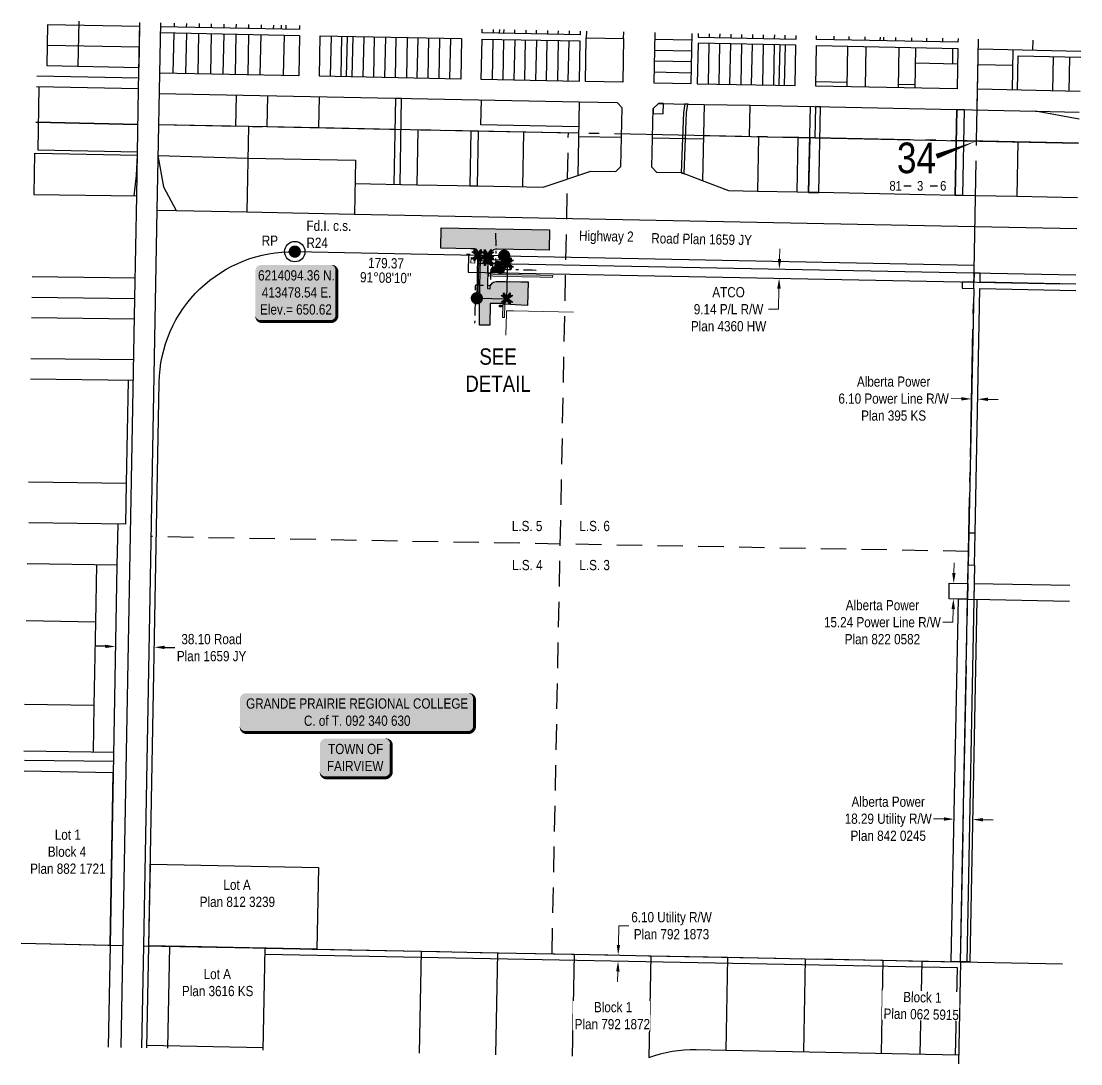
# Model space of a CAD drawing. Extents: x 412674 to 416801, y 6212064 to 6215747.
# Drawn here: x 413210 to 414249, y 6213299 to 6214320 of the extents above; entities that cross this region are included whole.
import ezdxf
from ezdxf.enums import TextEntityAlignment as Align

# ---------------------------------------------------------------- set-up
doc = ezdxf.new("R2010")
doc.units = 0
doc.header["$LTSCALE"] = 5
doc.header["$PDMODE"] = 3
doc.header["$PDSIZE"] = 5
for name, pattern in [('CENTERLINEX3', [5, 2.5, -1, 0.5, -1]), ('CENTERLINEX33', [6.5, 2.5, -1, 0.5, -1, 0.5, -1]), ('foc-LSD', [8, 5, -3]), ('foc-QUARTERLINE', [33, 25, -3, 2, -3])]:
    doc.linetypes.add(name, pattern=pattern)
doc.layers.get('Defpoints').update_dxf_attribs({"color": 9})
for name, color, linetype in [('10', 1, 'Continuous'), ('35', 37, 'Continuous'), ('9', 3, 'Continuous'), ('AS-CABLE', 224, 'foc-CABLE'), ('AS-FENCE-DASH', 48, 'foc-FENCE-DASH'), ('AS-OWNER', 7, 'Continuous'), ('AS-PIPE-AG-CLIENT LOW PRESSURE', 182, 'Continuous'), ('AS-POWER-EXISTING-T', 72, 'Continuous'), ('AS-POWER-T', 104, 'Continuous'), ('AS-ROADS', 254, 'Continuous'), ('AS-SYMBOL', 7, 'Continuous'), ('C-RW', 13, 'Continuous'), ('DETAIL-T', 7, 'Continuous'), ('F-RW', 190, 'Continuous'), ('L-BD', 7, 'Continuous'), ('L-MON', 1, 'Continuous'), ('L-QSEC', 8, 'foc-QUARTERLINE'), ('L-ROAD-T', 7, 'Continuous'), ('L-SECLBL', 7, 'Continuous'), ('L-SECTION-LSD', 7, 'foc-LSD'), ('L-TITLEDB', 4, 'Continuous'), ('L-TITLEDB-T', 4, 'Continuous'), ('P-PROPOSED', 10, 'Continuous')]:
    doc.layers.add(name, color=color, linetype=linetype)
for name, color, linetype, lineweight in [('AS-GENERAL', 48, 'Continuous', 18), ('C-RW-T', 13, 'Continuous', 9), ('EXISTING PIPE (EXIST OR HP)', 240, 'CENTERLINEX33', 20), ('F-RW-T', 190, 'Continuous', 9)]:
    doc.layers.add(name, color=color, linetype=linetype, lineweight=lineweight)
doc.layers.add('EXISTING PIPE IP', color=7, linetype='CENTERLINEX3', lineweight=30, true_color=0x3800e0)
doc.styles.add('100L', font='ARIALN.TTF', dxfattribs={"height": 11})
doc.styles.add('80', font='ARIALN.TTF', dxfattribs={"height": 10})
doc.styles.add('80CG', font='ARIALN.TTF', dxfattribs={"height": 10})
doc.styles.add('80L', font='ARIALN.TTF', dxfattribs={"height": 10})
doc.styles.add('foc-LtypeFont', font='ARIALN.TTF', dxfattribs={"height": 7.35})
doc.styles.add('SIMPLEX', font='ARIALN.TTF')
doc.linetypes.add('foc-CABLE', pattern='A,2,-1,["C",foc-LtypeFont,S=0.2,R=0,X=-0.625,Y=-0.75],-1.24,8', length=12.24)
doc.linetypes.add('foc-FENCE-DASH', pattern='A,0.5,-0.5,1,-0.5,1,-0.5,1,-0.5,1,-0.5,["X",foc-LtypeFont,S=0.2,R=0,X=-0.625,Y=-0.75],-0.5', length=7.5)
doc.dimstyles.new('Compass 5 000', dxfattribs={"dimscale": 5, "dimtxt": 9, "dimasz": 2, "dimexe": 0.2, "dimexo": 0.0625, "dimgap": 0.5, "dimtad": 0, "dimtih": 1, "dimtoh": 1, "dimzin": 0, "dimdsep": 46, "dimtxsty": '80CG', "dimcen": 0.1, "dimse1": 1, "dimse2": 1, "dimclrd": 256, "dimclrt": 256, "dimaunit": 1, "dimadec": 4, "dimazin": 0, "dimtfac": 0.06, "dimtofl": 0, "dimtmove": 0, "dimatfit": 1, "dimfxl": 0.2, "dimtolj": 1, "dimtzin": 0, "dimlwd": -1, "dimarcsym": 0})

# ---------------------------------------------------------------- blocks, each defined once
blk = doc.blocks.new('fdia')
at = {"color": 255, "const_width": 1}
blk.add_lwpolyline([(-0.5, 0, 1), (0.5, 0, 1)], format="xyb", close=True, dxfattribs=at)
blk = doc.blocks.new('Fdiaa')
blk.add_blockref('fdia', (0, 0))
blk = doc.blocks.new('fdib')
at = {"color": 1, "const_width": 1.6}
blk.add_lwpolyline([(-0.4, 0, 1), (0.4, 0, 1)], format="xyb", close=True, dxfattribs=at)
at = {"color": 1}
blk.add_circle((0, 0), 0.8, dxfattribs=at)
blk = doc.blocks.new('Fdibb')
blk.add_blockref('fdib', (0, 0))
blk = doc.blocks.new('fdicc')
for name in ['Fdibb', 'Fdiaa']:
    blk.add_blockref(name, (0, 0))
blk = doc.blocks.new('FDI')
blk.add_blockref('fdicc', (0, 0))
blk = doc.blocks.new('*D422')
at = {"layer": 'Defpoints', "color": 0, "transparency": 16777216}
for p in [(414141.9, 6213950.1), (414141.9, 6213950), (414148, 6213950)]:
    blk.add_point(p, dxfattribs=at)
at = {"layer": 'F-RW-T', "transparency": 16777216}
for p, q in [((414131.9, 6213950.1), (414121.9, 6213950.3)), ((414158, 6213949.6), (414168, 6213949.4))]:
    blk.add_line(p, q, dxfattribs=at)
for points in [[(414131.9, 6213951.8), (414131.9, 6213948.5), (414141.9, 6213950)], [(414158, 6213951.3), (414157.9, 6213948), (414148, 6213949.8)]]:
    blk.add_solid(points, dxfattribs=at)
at = {"layer": 'F-RW-T', "transparency": 16777216, "insert": (414065.5, 6213950.3), "char_height": 10, "attachment_point": 5, "style": '80CG'}
blk.add_mtext('\\A1;Alberta Power\\P6.10 Power Line R/W\\PPlan 395 KS', dxfattribs=at)
blk = doc.blocks.new('*D423')
at = {"layer": 'C-RW-T', "transparency": 16777216}
for p, q in [((413953.7, 6214087.2), (413953.9, 6214097.2)), ((413953.1, 6214058.2), (413952.7, 6214037.9)), ((413952.7, 6214037.9), (413942.7, 6214037.9))]:
    blk.add_line(p, q, dxfattribs=at)
for points in [[(413952, 6214087.3), (413955.3, 6214087.2), (413953.5, 6214077.2)], [(413951.4, 6214058.2), (413954.8, 6214058.2), (413953.3, 6214068.2)]]:
    blk.add_solid(points, dxfattribs=at)
at = {"layer": 'Defpoints', "color": 0, "transparency": 16777216}
for p in [(413959.8, 6214077.1), (413953.3, 6214068.2), (413959.6, 6214068.1)]:
    blk.add_point(p, dxfattribs=at)
at = {"layer": 'C-RW-T', "transparency": 16777216, "insert": (413903.7, 6214037.9), "char_height": 10, "attachment_point": 5, "style": '80CG'}
blk.add_mtext('\\A1;ATCO\\P9.14 P/L R/W\\PPlan 4360 HW', dxfattribs=at)
blk = doc.blocks.new('*D424')
at = {"layer": 'Defpoints', "color": 0, "transparency": 16777216}
for p in [(414198.4, 6213767.9), (414124.1, 6213754.1), (414198.1, 6213752.7)]:
    blk.add_point(p, dxfattribs=at)
at = {"layer": 'F-RW-T', "transparency": 16777216}
for p, q in [((414124.6, 6213779.3), (414124.8, 6213789.3)), ((414123.9, 6213744.1), (414123.6, 6213731.2)), ((414123.6, 6213731.2), (414113.6, 6213731.2))]:
    blk.add_line(p, q, dxfattribs=at)
for points in [[(414122.9, 6213779.3), (414126.2, 6213779.3), (414124.4, 6213769.3)], [(414122.2, 6213744.1), (414125.6, 6213744), (414124.1, 6213754.1)]]:
    blk.add_solid(points, dxfattribs=at)
at = {"layer": 'F-RW-T', "transparency": 16777216, "insert": (414054.5, 6213731.2), "char_height": 10, "attachment_point": 5, "style": '80CG'}
blk.add_mtext('\\A1;Alberta Power\\P15.24 Power Line R/W\\PPlan 822 0582', dxfattribs=at)
blk = doc.blocks.new('*D425')
at = {"layer": 'Defpoints', "color": 0, "transparency": 16777216}
for p in [(413795.5, 6213405), (413800.6, 6213398.9), (413800.7, 6213404.9)]:
    blk.add_point(p, dxfattribs=at)
at = {"layer": 'F-RW-T', "transparency": 16777216}
for p, q in [((413795.7, 6213415), (413796.1, 6213433.8)), ((413796.1, 6213433.8), (413806.1, 6213433.8)), ((413795.2, 6213389), (413795, 6213379))]:
    blk.add_line(p, q, dxfattribs=at)
for points in [[(413794.1, 6213415.1), (413797.4, 6213415), (413795.5, 6213405)], [(413793.5, 6213389), (413796.9, 6213388.9), (413795.4, 6213399)]]:
    blk.add_solid(points, dxfattribs=at)
at = {"layer": 'F-RW-T', "transparency": 16777216, "insert": (413847.8, 6213433.8), "char_height": 10, "attachment_point": 5, "style": '80CG'}
blk.add_mtext('\\A1;6.10 Utility R/W\\PPlan 792 1873', dxfattribs=at)
blk = doc.blocks.new('*D426')
at = {"layer": 'Defpoints', "color": 0, "transparency": 16777216}
for p in [(413303.3, 6213735.5), (413341.4, 6213734.8), (413340.9, 6213706.7)]:
    blk.add_point(p, dxfattribs=at)
at = {"layer": 'L-TITLEDB-T', "transparency": 16777216}
for p, q in [((413292.8, 6213707.6), (413282.8, 6213707.8)), ((413350.9, 6213706.5), (413360.9, 6213706.3))]:
    blk.add_line(p, q, dxfattribs=at)
for points in [[(413292.8, 6213709.2), (413292.7, 6213705.9), (413302.8, 6213707.4)], [(413350.9, 6213708.2), (413350.8, 6213704.9), (413340.9, 6213706.7)]]:
    blk.add_solid(points, dxfattribs=at)
at = {"layer": 'L-TITLEDB-T', "transparency": 16777216, "insert": (413397, 6213706.3), "char_height": 10, "attachment_point": 5, "style": '80CG'}
blk.add_mtext('\\A1;38.10 Road\\PPlan 1659 JY', dxfattribs=at)
blk = doc.blocks.new('*U428')
h = blk.add_hatch(color=255)
edge = h.paths.add_edge_path()
edge.add_line((-29, -20), (29, -20))
edge.add_arc((29, -14), 6, 270, 360)
edge.add_line((35, -14), (35, 12.5))
edge.add_arc((29, 12.5), 6, 0, 90)
edge.add_line((29, 18.5), (-29, 18.5))
edge.add_arc((-29, 12.5), 6, 90, 180)
edge.add_line((-35, 12.5), (-35, -14))
edge.add_arc((-29, -14), 6, 180, 270)
at = {"color": 1, "flags": 128}
blk.add_lwpolyline([(-29, -20, 3, 3, 0), (29, -20, 3, 3, 0.414214), (35, -14, 3, 3, 0), (35, 12.5, 3, 0, 0.414214), (29, 18.5, 0, 0, 0), (-29, 18.5, 0, 0, 0.414214), (-35, 12.5, 0, 0, 0), (-35, -14, 0, 3, 0.414214)], format="xyseb", close=True, dxfattribs=at)
for points in [[(-29.2, -9.8, 0, 7.5, 0), (0, 0, 0, 0, 0)], [(22.9, -6.6, 0, 7.5, 0), (0, 0, 0, 0, 0)]]:
    blk.add_lwpolyline(points, format="xyseb", dxfattribs=at)
at = {"color": 1, "style": '80'}
blk.add_attdef('ENTER_TEXT_001', (-26.8, -4.9), '', height=10, dxfattribs=at)
blk = doc.blocks.new('L-SECLBL')
at = {"layer": '9', "color": 7}
for p, q in [((-5.1, -27.8), (-12.3, -27.8)), ((20.7, -27.8), (13.5, -27.8))]:
    blk.add_line(p, q, dxfattribs=at)
at = {"layer": '10', "color": 2, "style": 'SIMPLEX'}
blk.add_attdef('SEC', text='', height=30, dxfattribs=at).set_placement((0, 0), align=Align.MIDDLE)
at = {"layer": '10', "color": 5, "style": '80L'}
blk.add_attdef('TWP', text='', height=9.5, dxfattribs=at).set_placement((-14.4, -27.4), align=Align.MIDDLE_RIGHT)
blk.add_attdef('RGE', text='', height=9.5, dxfattribs=at).set_placement((3.6, -27.4), align=Align.MIDDLE_CENTER)
blk.add_attdef('MER', text='', height=9.5, dxfattribs=at).set_placement((23.2, -27.4), align=Align.MIDDLE_LEFT)
blk = doc.blocks.new('*U431')
h = blk.add_hatch(color=59)
edge = h.paths.add_edge_path()
edge.add_line((-109, -20), (109, -20))
edge.add_arc((109, -14), 6, 270, 360)
edge.add_line((115, -14), (115, 12.5))
edge.add_arc((109, 12.5), 6, 0, 90)
edge.add_line((109, 18.5), (-109, 18.5))
edge.add_arc((-109, 12.5), 6, 90, 180)
edge.add_line((-115, 12.5), (-115, -14))
edge.add_arc((-109, -14), 6, 180, 270)
at = {"color": 1, "flags": 128}
blk.add_lwpolyline([(-109, -20, 3, 3, 0), (109, -20, 3, 3, 0.414214), (115, -14, 3, 3, 0), (115, 12.5, 3, 0, 0.414214), (109, 18.5, 0, 0, 0), (-109, 18.5, 0, 0, 0.414214), (-115, 12.5, 0, 0, 0), (-115, -14, 0, 3, 0.414214)], format="xyseb", close=True, dxfattribs=at)
blk.add_lwpolyline([(-75.1, -8, 0, 7.5, 0), (0, 0, 0, 0, 0)], format="xyseb", dxfattribs=at)
at = {"color": 1, "style": '80'}
blk.add_attdef('ENTER_TEXT_001', (-36, -5), '', height=10, dxfattribs=at)
blk = doc.blocks.new('*D432')
at = {"layer": 'Defpoints', "color": 0, "transparency": 16777216}
for p in [(414124.7, 6213538.2), (414124.8, 6213542.9), (414143.1, 6213542.5)]:
    blk.add_point(p, dxfattribs=at)
at = {"layer": 'F-RW-T', "transparency": 16777216}
for p, q in [((414114.7, 6213538.4), (414104.7, 6213538.6)), ((414153, 6213537.7), (414163, 6213537.5))]:
    blk.add_line(p, q, dxfattribs=at)
for points in [[(414114.8, 6213540.1), (414114.7, 6213536.7), (414124.7, 6213538.2)], [(414153, 6213539.3), (414153, 6213536), (414143, 6213537.9)]]:
    blk.add_solid(points, dxfattribs=at)
at = {"layer": 'F-RW-T', "transparency": 16777216, "insert": (414060.2, 6213538.6), "char_height": 10, "attachment_point": 5, "style": '80CG'}
blk.add_mtext('\\A1;Alberta Power\\P18.29 Utility R/W\\PPlan 842 0245', dxfattribs=at)
blk = doc.blocks.new('RISER')
h = blk.add_hatch(color=255)
h.dxf.hatch_style = 1
edge = h.paths.add_edge_path()
edge.add_arc((0, 0), 0.7, 0, 360)
blk.add_hatch(color=48).paths.add_polyline_path([(0.58, -0.15), (-0.58, -0.15, 0.774597)])
at = {"color": 48}
blk.add_line((-0.58, -0.15), (0.58, -0.15), dxfattribs=at)
blk.add_circle((0, 0), 0.6, dxfattribs=at)
blk = doc.blocks.new('TEMP')
h = blk.add_hatch(color=255)
h.dxf.hatch_style = 1
h.paths.add_polyline_path([(0, 0.25), (-0.67, 1.15), (-0.67, 0.67), (-1.15, 0.67), (-0.25, 0), (-1.15, -0.67), (-0.67, -0.67), (-0.67, -1.15), (0, -0.25), (0.67, -1.15), (0.67, -0.67), (1.15, -0.67), (0.25, 0), (1.15, 0.67), (0.67, 0.67), (0.67, 1.15)])
h.paths.add_polyline_path([(0.57, 0.85), (0.57, 0.57), (0.85, 0.57), (0.08, 0), (0.85, -0.57), (0.57, -0.57), (0.57, -0.85), (0, -0.08), (-0.57, -0.85), (-0.57, -0.57), (-0.85, -0.57), (-0.08, 0), (-0.85, 0.57), (-0.57, 0.57), (-0.57, 0.85), (0, 0.08)], flags=16)
h = blk.add_hatch(color=1)
h.dxf.hatch_style = 1
h.paths.add_polyline_path([(0, 0.08), (-0.57, 0.85), (-0.57, 0.57), (-0.85, 0.57), (-0.08, 0), (-0.85, -0.57), (-0.57, -0.57), (-0.57, -0.85), (0, -0.08), (0.57, -0.85), (0.57, -0.57), (0.85, -0.57), (0.08, 0), (0.85, 0.57), (0.57, 0.57), (0.57, 0.85)])
at = {"color": 1}
for p, q in [((-0.08, 0), (0.08, 0)), ((0, 0.08), (0, -0.08))]:
    blk.add_line(p, q, dxfattribs=at)
at = {"color": 255, "flags": 128}
blk.add_lwpolyline([(-0.25, 0), (-1.15, 0.67), (-0.67, 0.67), (-0.67, 1.15), (0, 0.25), (0.67, 1.15), (0.67, 0.67), (1.15, 0.67), (0.25, 0), (1.15, -0.67), (0.67, -0.67), (0.67, -1.15), (0, -0.25), (-0.67, -1.15), (-0.67, -0.67), (-1.15, -0.67)], close=True, dxfattribs=at)
at = {"color": 1, "flags": 128}
blk.add_lwpolyline([(-0.08, 0), (-0.85, 0.57), (-0.57, 0.57), (-0.57, 0.85), (0, 0.08), (0.57, 0.85), (0.57, 0.57), (0.85, 0.57), (0.08, 0), (0.85, -0.57), (0.57, -0.57), (0.57, -0.85), (0, -0.08), (-0.57, -0.85), (-0.57, -0.57), (-0.85, -0.57)], close=True, dxfattribs=at)
blk = doc.blocks.new('RP')
at = {"layer": '35', "color": 3}
blk.add_circle((0, 0), 10, dxfattribs=at)
at = {"layer": '35', "color": 3, "style": '80'}
blk.add_attdef('RP_001', (-32.4, 5.8), '', height=10, dxfattribs=at)
blk = doc.blocks.new('*U460')
h = blk.add_hatch(color=254)
edge = h.paths.add_edge_path()
edge.add_line((-34, -28.5), (34, -28.5))
edge.add_arc((34, -22.5), 6, 270, 360)
edge.add_line((40, -22.5), (40, 21))
edge.add_arc((34, 21), 6, 0, 90)
edge.add_line((34, 27), (-34, 27))
edge.add_arc((-34, 21), 6, 90, 180)
edge.add_line((-40, 21), (-40, -22.5))
edge.add_arc((-34, -22.5), 6, 180, 270)
at = {"color": 1, "flags": 128}
blk.add_lwpolyline([(-34, -28.5, 3, 3, 0), (34, -28.5, 3, 3, 0.414214), (40, -22.5, 3, 3, 0), (40, 21, 3, 0, 0.414214), (34, 27, 0, 0, 0), (-34, 27, 0, 0, 0.414214), (-40, 21, 0, 0, 0), (-40, -22.5, 0, 3, 0.414214)], format="xyseb", close=True, dxfattribs=at)
blk.add_lwpolyline([(-19.4, -16.2, 0, 10, 0), (0, 0, 5, 5, 0)], format="xyseb", dxfattribs=at)
at = {"color": 1, "style": '80'}
blk.add_attdef('ENTER_TEXT_001', (-36, -5), '', height=10, dxfattribs=at)

msp = doc.modelspace()

# ---------------------------------------------------------------- hatches: boundary and pattern name
at = {"layer": 'AS-ROADS'}
h = msp.add_hatch(color=256, dxfattribs=at)
h.dxf.hatch_style = 1
h.paths.add_polyline_path([(413659.672, 6214044.846), (413660.009, 6214060.609), (413660.289, 6214074.003), (413660.522, 6214087.846), (413659.205, 6214092.838), (413657.625, 6214095.037), (413656.238, 6214096.765), (413654.552, 6214096.99), (413651.162, 6214096.973), (413621.673, 6214097.728), (413622.042, 6214117.717), (413728.195, 6214115.753), (413727.825, 6214095.765), (413714.183, 6214095.978), (413692.762, 6214096.396), (413676.833, 6214096.708), (413675.29, 6214096.733), (413673.646, 6214096.27), (413671.742, 6214094.836), (413670.042, 6214092.879), (413668.629, 6214090.78), (413668.112, 6214088.356), (413668.111, 6214085.339), (413667.885, 6214078.449), (413667.805, 6214077.283), (413667.462, 6214060.955), (413667.347, 6214058.275), (413669.932, 6214057.931), (413670.142, 6214061.004), (413672.231, 6214063.877), (413673.372, 6214064.418), (413676.074, 6214064.986), (413684.82, 6214065.237), (413700.168, 6214064.852), (413707.433, 6214064.809), (413706.587, 6214041.503), (413694.505, 6214042.177), (413684.424, 6214042.829), (413681.051, 6214043.478), (413670.055, 6214043.465), (413669.595, 6214022.177), (413659.47, 6214022.183), (413659.667, 6214044.59)])
h = msp.add_hatch(color=256, dxfattribs=at)
h.dxf.hatch_style = 1
h.paths.add_polyline_path([(413659.672, 6214044.846), (413660.009, 6214060.609), (413660.289, 6214074.003), (413660.513, 6214087.282), (413658.911, 6214087.309), (413658.496, 6214071.513), (413658.181, 6214052.653), (413657.963, 6214044.626), (413659.667, 6214044.59)])
h = msp.add_hatch(color=256, dxfattribs=at)
h.dxf.hatch_style = 1
h.paths.add_polyline_path([(413668.483, 6214072.8), (413672.769, 6214072.243), (413684.642, 6214071.939), (413701.279, 6214071.542), (413719.113, 6214071.34), (413731.517, 6214071.056), (413731.266, 6214068.968), (413719.177, 6214069.287), (413701.229, 6214069.566), (413684.765, 6214069.942), (413672.767, 6214070.167), (413668.322, 6214070.499)])
h = msp.add_hatch(color=256, dxfattribs=at)
h.dxf.hatch_style = 1
h.paths.add_polyline_path([(413684.328, 6214042.83), (413682.588, 6214042.839), (413682.239, 6214029.752), (413683.993, 6214029.709)])

# ---------------------------------------------------------------- linework, layer by layer
at = {"layer": 'AS-CABLE', "linetype": 'Continuous', "const_width": 0.1, "flags": 128}
msp.add_lwpolyline([(413682.531, 6214078.058), (413678.988, 6214077.431)], dxfattribs=at)
at = {"layer": 'AS-CABLE', "linetype": 'Continuous'}
msp.add_circle((413682.513, 6214078.074), 0.17, dxfattribs=at)
at = {"layer": 'AS-FENCE-DASH', "flags": 128}
msp.add_lwpolyline([(413683.206, 6214073.426), (413672.656, 6214073.552), (413672.715, 6214082.969), (413683.261, 6214083.094), (413683.143, 6214073.416)], dxfattribs=at)
at = {"layer": 'AS-GENERAL', "flags": 128}
for points in [[(413654.934, 6214083.164), (413655.281, 6214088.262), (413651.511, 6214088.605), (413651.203, 6214083.409)], [(413659.672, 6214044.846), (413660.009, 6214060.609), (413660.289, 6214074.003), (413660.513, 6214087.282), (413658.911, 6214087.309), (413658.496, 6214071.513), (413658.181, 6214052.653), (413657.963, 6214044.626), (413659.667, 6214044.59)], [(413668.483, 6214072.8), (413672.769, 6214072.243), (413684.642, 6214071.939), (413701.279, 6214071.542), (413719.113, 6214071.34), (413731.517, 6214071.056), (413731.266, 6214068.968), (413719.177, 6214069.287), (413701.229, 6214069.566), (413684.765, 6214069.942), (413672.767, 6214070.167), (413668.322, 6214070.499)], [(413674.241, 6214079.553), (413678.988, 6214079.553), (413678.988, 6214074.816), (413674.241, 6214074.816)], [(413679.426, 6214080.253), (413681.853, 6214080.253), (413681.853, 6214081.39), (413679.426, 6214081.39)], [(413684.328, 6214042.83), (413682.588, 6214042.839), (413682.239, 6214029.752), (413683.993, 6214029.709)]]:
    msp.add_lwpolyline(points, close=True, dxfattribs=at)
at = {"layer": 'AS-GENERAL'}
msp.add_lwpolyline([(413670.337, 6214076.615), (413670.614, 6214076.615), (413670.614, 6214076.241), (413670.337, 6214076.241)], close=True, dxfattribs=at)
at = {"layer": 'AS-GENERAL', "const_width": 0.25, "flags": 128}
msp.add_lwpolyline([(413673.668, 6214073.949), (413673.876, 6214073.809)], dxfattribs=at)
at = {"layer": 'AS-GENERAL', "flags": 128}
msp.add_lwpolyline([(413685.45, 6214012.629), (413685.65, 6214023.247), (413685.898, 6214033.337), (413685.993, 6214036.405), (413692.808, 6214036.212), (413751.654, 6214034.997)], dxfattribs=at)
at = {"layer": 'AS-PIPE-AG-CLIENT LOW PRESSURE', "flags": 128}
for points in [[(413674.086, 6214076.428), (413674.086, 6214076.428), (413674.054, 6214075.306), (413674.241, 6214075.308)], [(413675.204, 6214079.526), (413674.902, 6214080.198), (413674.921, 6214080.489), (413675.431, 6214081.775)], [(413678.529, 6214080.751), (413678.357, 6214080.973), (413678.131, 6214081.024), (413677.625, 6214080.903)], [(413679.57, 6214078.043), (413678.988, 6214078.043)], [(413679.623, 6214075.813), (413678.988, 6214075.813)], [(413679.623, 6214075.813), (413679.485, 6214075.656)]]:
    msp.add_lwpolyline(points, dxfattribs=at)
at = {"layer": 'AS-POWER-EXISTING-T', "flags": 128}
msp.add_lwpolyline([(413681.078, 6214040.165), (413679.3, 6214040.176), (413679.313, 6214041.872), (413681.134, 6214041.807)], close=True, dxfattribs=at)
at = {"layer": 'AS-POWER-T'}
msp.add_lwpolyline([(413682.253, 6214076.174), (413682.479, 6214076.174), (413682.479, 6214075.878), (413682.253, 6214075.878)], close=True, dxfattribs=at)
at = {"layer": 'AS-ROADS', "flags": 128}
msp.add_lwpolyline([(413659.672, 6214044.846), (413660.009, 6214060.609), (413660.289, 6214074.003), (413660.522, 6214087.846), (413659.205, 6214092.838), (413657.625, 6214095.037), (413656.238, 6214096.765), (413654.552, 6214096.99), (413651.162, 6214096.973), (413621.673, 6214097.728), (413622.042, 6214117.717), (413728.195, 6214115.753), (413727.825, 6214095.765), (413714.183, 6214095.978), (413692.762, 6214096.396), (413676.833, 6214096.708), (413675.29, 6214096.733), (413673.646, 6214096.27), (413671.742, 6214094.836), (413670.042, 6214092.879), (413668.629, 6214090.78), (413668.112, 6214088.356), (413668.111, 6214085.339), (413667.885, 6214078.449), (413667.805, 6214077.283), (413667.462, 6214060.955), (413667.347, 6214058.275), (413669.932, 6214057.931), (413670.142, 6214061.004), (413672.231, 6214063.877), (413673.372, 6214064.418), (413676.074, 6214064.986), (413684.82, 6214065.237), (413700.168, 6214064.852), (413707.433, 6214064.809), (413706.587, 6214041.503), (413694.505, 6214042.177), (413684.424, 6214042.829), (413681.051, 6214043.478), (413670.055, 6214043.465), (413669.595, 6214022.177), (413659.47, 6214022.183), (413659.667, 6214044.59)], close=True, dxfattribs=at)
at = {"layer": 'C-RW', "flags": 128}
for points in [[(413648.643, 6214090.985), (413648.313, 6214074.238), (414231.084, 6214062.685)], [(413657.778, 6214090.805), (413657.628, 6214083.191), (414244.234, 6214071.486)]]:
    msp.add_lwpolyline(points, dxfattribs=at)
at = {"layer": 'EXISTING PIPE (EXIST OR HP)', "linetype": 'Continuous', "flags": 128}
for points in [[(413677.799, 6214081.785), (413677.625, 6214080.903), (413677.519, 6214080.442), (413677.537, 6214080.076), (413677.709, 6214079.804), (413678.927, 6214079.711), (413679.089, 6214080.516), (413679.231, 6214080.547)], [(413679.237, 6214081.856), (413678.865, 6214081.87), (413678.622, 6214082.233), (413678.208, 6214082.303)], [(413679.208, 6214081.099), (413678.936, 6214081.053), (413678.795, 6214081.942)]]:
    msp.add_lwpolyline(points, dxfattribs=at)
at = {"layer": 'EXISTING PIPE IP', "flags": 128}
for points in [[(413675.42, 6214112.596), (413675.575, 6214093.103), (413675.593, 6214091.762), (413675.4, 6214087.525), (413675.446, 6214082.922), (413675.494, 6214081.717)], [(413679.623, 6214075.813), (413683.922, 6214075.885), (413684.213, 6214076.263), (413684.13, 6214079.62), (413683.888, 6214082.498), (413683.401, 6214083.975), (413682.519, 6214084.633), (413678.219, 6214084.76), (413669.697, 6214084.841), (413657.767, 6214085.507), (413656.918, 6214088.331), (413655.545, 6214091.364), (413653.635, 6214091.709), (413646.968, 6214091.713)], [(413674.086, 6214076.428), (413672.934, 6214076.505), (413671.007, 6214076.373), (413670.391, 6214074.314), (413670.487, 6214069.059), (413670.442, 6214066.493), (413670.461, 6214062.669), (413670.059, 6214061.424), (413669.531, 6214061.124), (413668.114, 6214060.914), (413660.608, 6214061.199), (413658.153, 6214061.505), (413656.911, 6214061.624), (413656.032, 6214061.504), (413655.265, 6214060.623), (413655.219, 6214059.144), (413655.334, 6214051.856), (413655.063, 6214036.316), (413654.735, 6214021.795)], [(413715.197, 6214075.994), (413711.069, 6214076.305), (413696.444, 6214076.423), (413692.033, 6214076.597), (413688.674, 6214076.627), (413687.286, 6214076.4), (413686.073, 6214076.515), (413684.86, 6214076.83), (413681.068, 6214079.413), (413678.34, 6214080.833)]]:
    msp.add_lwpolyline(points, dxfattribs=at)
at = {"layer": 'F-RW', "flags": 128}
for points in [[(413324.353, 6214191.958), (413226.884, 6214193.892), (413227.98, 6214255.765)], [(414244.056, 6214062.388), (414150.211, 6214064.288), (414150.386, 6214073.329), (414144.294, 6214073.45), (414144.118, 6214064.409), (414132.743, 6214064.634), (414132.62, 6214058.445), (414143.998, 6214058.219), (414139.332, 6213818.757), (414145.424, 6213818.639), (414150.09, 6214058.099), (414243.937, 6214056.238)], [(414238.303, 6213767.12), (414144.455, 6213768.92), (414144.159, 6213753.691), (414238.007, 6213751.89)], [(413300.898, 6213603.647), (413212.866, 6213604.728)], [(413300.736, 6213594.652), (413213.578, 6213595.723)], [(414126.308, 6213307.113), (414127.977, 6213392.422), (413449.338, 6213405.752)]]:
    msp.add_lwpolyline(points, dxfattribs=at)
for points in [[(413581.656, 6214160.297), (413583.278, 6214244.553), (413577.28, 6214244.672), (413575.659, 6214160.413)], [(413860.843, 6214239.056), (413859.544, 6214230.841), (413857.152, 6214171.604), (413857.942, 6214171.588), (413860.119, 6214170.75), (413861.509, 6214205.157), (413862.535, 6214230.55), (413863.87, 6214238.995)], [(413988.892, 6214236.515), (413988.259, 6214205.904), (413983.26, 6214206.004), (413982.15, 6214152.368), (413992.148, 6214152.169), (413993.891, 6214236.416)], [(414127.291, 6214233.773), (414134.788, 6214233.624), (414133.168, 6214149.37), (414125.67, 6214149.519)], [(413657.491, 6214158.803), (413658.567, 6214212.426), (413651.069, 6214212.575), (413649.993, 6214158.952)], [(414144.813, 6213787.273), (414145.424, 6213818.639), (414139.332, 6213818.757), (414138.72, 6213787.391)], [(414144.813, 6213787.273), (414137.234, 6213398.335), (414131.142, 6213398.455), (414138.72, 6213787.391)], [(414138.066, 6213753.808), (414119.785, 6213754.159), (414120.079, 6213769.39), (414138.363, 6213769.038)], [(414128.928, 6213753.983), (414147.205, 6213753.632), (414140.281, 6213398.275), (414122.003, 6213398.634)]]:
    msp.add_lwpolyline(points, close=True, dxfattribs=at)
at = {"layer": 'L-QSEC', "flags": 128}
for points in [[(414146.811, 6214202.763), (414148.757, 6214302.703)], [(413324.79, 6214219.047), (413224.851, 6214221.093)], [(414246.753, 6214200.77), (413344.895, 6214218.648)], [(414131.142, 6213398.453), (414146.81, 6214202.751)], [(413210.349, 6213416.627), (413310.117, 6213414.582)], [(413330.394, 6213414.184), (414131.142, 6213398.453)], [(414131.142, 6213398.453), (414129.188, 6213298.515)], [(414131.142, 6213398.453), (414231.082, 6213396.492)]]:
    msp.add_lwpolyline(points, dxfattribs=at)
at = {"layer": 'L-SECLBL', "flags": 128}
msp.add_lwpolyline([(414146.811, 6214202.763, 0, 5, 0), (414107.508, 6214187.751, 0, 0, 0)], format="xyseb", dxfattribs=at)
at = {"layer": 'L-SECTION-LSD', "flags": 128}
for points in [[(413730.768, 6213406.319), (413746.714, 6214210.683)], [(414138.976, 6213800.602), (413337.646, 6213815.097)]]:
    msp.add_lwpolyline(points, dxfattribs=at)
at = {"layer": 'L-TITLEDB'}
for p, q in [((413478.538, 6214094.358), (413657.778, 6214090.805)), ((413683.789, 6214090.289), (414144.125, 6214081.163))]:
    msp.add_line(p, q, dxfattribs=at)
at = {"layer": 'L-TITLEDB', "color": 2}
msp.add_line((413657.778, 6214090.805), (413667.811, 6214090.606), dxfattribs=at)
at = {"layer": 'L-TITLEDB', "flags": 128}
for points in [[(413326.634, 6214314.845), (413236.2, 6214316.624), (413235.442, 6214276.706), (413325.863, 6214274.793)], [(413503.396, 6214305.853), (413641.995, 6214303.107), (413641.205, 6214263.517), (413502.601, 6214266.264)], [(413662.1, 6214302.709), (413758.049, 6214300.808), (413757.261, 6214261.219), (413661.311, 6214263.119)], [(413969.763, 6214296.612), (413873.814, 6214298.513), (413873.033, 6214258.925), (413968.982, 6214257.021)], [(414127.686, 6214253.876), (413989.087, 6214256.622), (413989.868, 6214296.213), (414128.47, 6214293.463)], [(413829.719, 6214229.664), (413839.706, 6214229.485), (413839.902, 6214239.471), (413834.909, 6214239.57), (413829.822, 6214234.672)], [(413657.778, 6214090.805), (413657.628, 6214083.19), (413683.638, 6214082.675), (413683.789, 6214090.289)], [(413667.724, 6214086.239), (413667.479, 6214073.858), (413686.954, 6214073.472), (413687.126, 6214082.605), (413683.706, 6214085.936)], [(413337.013, 6213494.036), (413501.666, 6213490.802), (413500.232, 6213410.847), (413335.572, 6213414.082)]]:
    msp.add_lwpolyline(points, close=True, dxfattribs=at)
for points in [[(413266.738, 6214320.177), (413265.902, 6214276.061)], [(413308.224, 6213314.641), (413313.694, 6213603.49), (413321.753, 6214048.513), (413323.581, 6214149.058), (413325.459, 6214253.775), (413326.713, 6214318.989)], [(413346.843, 6214318.59), (413343.434, 6214135.093), (413330.394, 6213414.184), (413328.401, 6213314.245)], [(413346.751, 6214315.052), (413483.413, 6214312.345), (413483.484, 6214315.883)], [(413360.366, 6214318.322), (413360.294, 6214314.785)], [(413372.478, 6214314.543), (413372.55, 6214318.081)], [(413384.734, 6214317.839), (413384.662, 6214314.301)], [(413396.845, 6214314.06), (413396.917, 6214317.598)], [(413409.102, 6214317.357), (413409.03, 6214313.818)], [(413421.214, 6214313.576), (413421.285, 6214317.115)], [(413433.398, 6214313.336), (413433.469, 6214316.874)], [(413445.653, 6214316.632), (413445.582, 6214313.094)], [(413457.765, 6214312.853), (413457.836, 6214316.391)], [(413465.208, 6214316.245), (413465.137, 6214312.708)], [(413469.95, 6214312.612), (413470.021, 6214316.15)], [(413758.241, 6214310.44), (413758.17, 6214306.899), (413662.222, 6214308.801), (413662.293, 6214312.341)], [(413672.954, 6214312.129), (413672.883, 6214308.59)], [(413679.045, 6214312.009), (413678.974, 6214308.469)], [(413683.544, 6214308.379), (413683.615, 6214311.918)], [(413694.205, 6214308.167), (413694.276, 6214311.707)], [(413346.634, 6214308.961), (413483.291, 6214306.251), (413482.496, 6214266.662), (413345.872, 6214269.368)], [(413359.367, 6214269.101), (413360.17, 6214308.692)], [(413372.354, 6214308.451), (413371.552, 6214268.86)], [(413383.737, 6214268.618), (413384.539, 6214308.209)], [(413396.722, 6214307.968), (413395.922, 6214268.377)], [(413408.907, 6214307.726), (413408.106, 6214268.136)], [(413420.293, 6214267.894), (413421.091, 6214307.485)], [(413433.274, 6214307.244), (413432.477, 6214267.653)], [(413444.662, 6214267.411), (413445.46, 6214307.002)], [(413467.973, 6214306.555), (413467.173, 6214266.965)], [(413514.057, 6214305.643), (413513.263, 6214266.052)], [(413523.925, 6214265.841), (413524.719, 6214305.431)], [(413529.256, 6214265.736), (413530.05, 6214305.325)], [(413535.381, 6214305.219), (413534.586, 6214265.63)], [(413546.042, 6214305.008), (413545.249, 6214265.419)], [(413555.91, 6214265.208), (413556.703, 6214304.798)], [(413567.365, 6214304.586), (413566.572, 6214264.995)], [(413577.234, 6214264.786), (413578.026, 6214304.375)], [(413588.688, 6214304.164), (413587.896, 6214264.574)], [(413598.558, 6214264.363), (413599.349, 6214303.952)], [(413609.22, 6214264.151), (413610.01, 6214303.741)], [(413619.881, 6214263.941), (413620.673, 6214303.53)], [(413630.544, 6214263.73), (413631.334, 6214303.319)], [(413672.761, 6214302.498), (413671.972, 6214262.909)], [(413682.633, 6214262.697), (413683.423, 6214302.287)], [(413694.083, 6214302.075), (413693.294, 6214262.486)], [(413703.955, 6214262.275), (413704.744, 6214301.863)], [(413704.936, 6214311.496), (413704.865, 6214307.956)], [(413715.406, 6214301.652), (413714.616, 6214262.064)], [(413715.527, 6214307.745), (413715.598, 6214311.285)], [(413725.278, 6214261.853), (413726.066, 6214301.441)], [(413726.258, 6214311.073), (413726.188, 6214307.534)], [(413736.848, 6214307.322), (413736.919, 6214310.862)], [(413747.58, 6214310.651), (413747.51, 6214307.111)], [(413800.772, 6214303.289), (413799.924, 6214260.374), (413763.353, 6214261.099), (413764.207, 6214303.981)], [(413764.334, 6214310.319), (413764.207, 6214303.981), (413800.772, 6214303.289), (413800.897, 6214309.595)], [(413831.359, 6214308.991), (413830.386, 6214259.77), (413866.94, 6214259.046), (413867.912, 6214308.267)], [(413867.782, 6214301.68), (413831.229, 6214302.404)], [(413874.004, 6214308.146), (413873.934, 6214304.605), (413969.883, 6214302.703), (413969.953, 6214306.246)], [(413884.665, 6214307.935), (413884.595, 6214304.394)], [(413895.257, 6214304.182), (413895.327, 6214307.724)], [(413905.988, 6214307.513), (413905.918, 6214303.971)], [(413916.579, 6214303.76), (413916.649, 6214307.302)], [(413927.31, 6214307.09), (413927.24, 6214303.549)], [(413937.901, 6214303.337), (413937.971, 6214306.879)], [(413948.632, 6214306.668), (413948.562, 6214303.125)], [(413959.222, 6214302.915), (413959.292, 6214306.457)], [(414128.659, 6214303.101), (414128.588, 6214299.556), (413989.988, 6214302.306), (413990.058, 6214305.847)], [(414006.813, 6214305.515), (414006.743, 6214301.974)], [(414021.974, 6214301.672), (414022.043, 6214305.214)], [(414037.272, 6214304.912), (414037.203, 6214301.369)], [(414052.43, 6214301.066), (414052.5, 6214304.61)], [(414055.546, 6214304.55), (414055.476, 6214301.005)], [(414067.668, 6214300.764), (414067.737, 6214304.308)], [(414082.967, 6214304.007), (414082.898, 6214300.462)], [(414098.128, 6214300.16), (414098.198, 6214303.705)], [(414113.429, 6214303.403), (414113.359, 6214299.859)], [(414147.407, 6214233.375), (414148.761, 6214302.703)], [(414201.954, 6214301.649), (414201.761, 6214291.913)], [(413326.247, 6214294.743), (413235.818, 6214296.513)], [(413736.727, 6214301.23), (413735.938, 6214261.641)], [(413746.599, 6214261.431), (413747.389, 6214301.018)], [(413831.019, 6214291.746), (413867.572, 6214291.021)], [(413884.475, 6214298.301), (413883.695, 6214258.714)], [(413894.356, 6214258.502), (413895.138, 6214298.09)], [(413905.018, 6214258.292), (413905.798, 6214297.879)], [(413916.459, 6214297.668), (413915.68, 6214258.081)], [(413926.342, 6214257.869), (413927.12, 6214297.455)], [(413937.782, 6214297.245), (413937.003, 6214257.658)], [(413948.443, 6214297.033), (413947.665, 6214257.446)], [(413953.453, 6214257.332), (413954.229, 6214296.919)], [(413959.103, 6214296.823), (413958.326, 6214257.236)], [(414020.327, 6214295.608), (414019.546, 6214256.018)], [(414037.824, 6214255.657), (414038.607, 6214295.246)], [(414070.593, 6214294.612), (414069.803, 6214255.022)], [(414086.562, 6214254.691), (414087.347, 6214294.279)], [(414123.346, 6214293.565), (414123.045, 6214278.335)], [(414148.574, 6214293.067), (414248.971, 6214290.888)], [(414181.902, 6214252.689), (414182.686, 6214292.328)], [(413867.362, 6214280.363), (413830.808, 6214281.087)], [(414186.775, 6214252.576), (414187.439, 6214286.13), (414248.85, 6214284.796)], [(414221.483, 6214251.768), (414222.148, 6214285.376)], [(414237.981, 6214285.032), (414237.314, 6214251.4)], [(413830.597, 6214270.429), (413867.151, 6214269.705)], [(414128.168, 6214278.234), (414087.045, 6214279.05)], [(414148.277, 6214277.823), (414182.384, 6214277.078)], [(413225.675, 6214266.783), (413325.67, 6214264.741)], [(413989.176, 6214261.155), (414019.636, 6214260.555)], [(413325.459, 6214253.775), (413225.477, 6214255.817)], [(414069.871, 6214258.406), (414086.629, 6214258.074)], [(414248.183, 6214251.148), (414147.799, 6214253.48)], [(413345.485, 6214249.263), (413757.344, 6214241.105), (413794.428, 6214240.379)], [(413420.667, 6214217.148), (413421.274, 6214247.762)], [(413451.891, 6214247.156), (413451.285, 6214216.542)], [(413502.025, 6214215.537), (413502.63, 6214246.151)], [(413537.695, 6214161.148), (413598.016, 6214159.981), (413657.491, 6214158.803), (413722.112, 6214157.523), (413768.691, 6214173.364), (413793.081, 6214172.882), (413798.179, 6214177.779), (413799.354, 6214235.276), (413794.428, 6214240.379)], [(413756.83, 6214216.591), (413660.902, 6214218.492), (413661.374, 6214243.007)], [(413757.344, 6214241.105), (413755.867, 6214169.003)], [(414245.708, 6214147.138), (414186.295, 6214148.315), (414125.67, 6214149.519), (413992.148, 6214152.169), (413970.886, 6214152.591), (413931.919, 6214153.362), (413903.846, 6214153.917), (413878.317, 6214163.744), (413857.942, 6214171.588), (413833.544, 6214172.076), (413828.647, 6214177.174), (413829.231, 6214205.802), (413829.822, 6214234.672), (413834.909, 6214239.57), (413879.836, 6214238.679), (413924.914, 6214237.785), (414127.291, 6214233.773), (414204.461, 6214232.049), (414247.343, 6214231.053)], [(413879.836, 6214238.679), (413878.317, 6214163.744)], [(413924.274, 6214207.172), (413924.914, 6214237.785)], [(413982.15, 6214152.368), (413983.893, 6214236.614)], [(414127.291, 6214233.773), (414125.67, 6214149.519)], [(414247.206, 6214224.018), (414204.461, 6214232.049)], [(413224.851, 6214221.091), (413324.79, 6214219.048)], [(413756.703, 6214210.492), (413651.069, 6214212.575), (413502.025, 6214215.537), (413451.285, 6214216.542), (413344.896, 6214218.65)], [(413433.066, 6214216.902), (413431.448, 6214133.286)], [(413599.098, 6214213.573), (413598.016, 6214159.981)], [(413701.969, 6214157.921), (413703.05, 6214211.546)], [(413879.208, 6214208.065), (413988.259, 6214205.904), (414246.753, 6214200.781)], [(413756.637, 6214207.247), (413798.759, 6214206.409)], [(413829.231, 6214205.802), (413879.155, 6214204.805)], [(413932.977, 6214207), (413931.919, 6214153.362)], [(413970.886, 6214152.591), (413971.961, 6214206.227)], [(414187.376, 6214201.956), (414186.295, 6214148.315)], [(413223.309, 6214190.953), (413222.587, 6214150.401), (413323.581, 6214149.058)], [(413224.308, 6214190.94), (413324.29, 6214188.949)], [(413321.132, 6214149.076), (413323.286, 6214169.134), (413324.29, 6214188.949)], [(413344.425, 6214188.587), (413349.68, 6214157.724), (413362.163, 6214134.734)], [(413344.425, 6214188.587), (413432.511, 6214186.068), (413538.157, 6214183.973), (413537.091, 6214131.194)], [(413343.434, 6214135.093), (413362.163, 6214134.734), (413431.448, 6214133.286), (413537.091, 6214131.194), (414145.184, 6214119.143), (414245.124, 6214117.161)], [(413221.16, 6214069.921), (413322.119, 6214068.623)], [(413220.807, 6214049.806), (413321.753, 6214048.513)], [(413220.452, 6214029.692), (413321.389, 6214028.404)], [(413320.657, 6213988.186), (413219.746, 6213989.459)], [(413320.291, 6213968.076), (413219.393, 6213969.36)], [(413315.111, 6213968.139), (413313.281, 6213867.593), (413312.549, 6213827.376), (413217.775, 6213828.53)], [(413217.571, 6213868.805), (413313.281, 6213867.593)], [(413304.933, 6213827.473), (413304.208, 6213787.265), (413216.138, 6213788.394)], [(413284.1, 6213787.522), (413283.089, 6213731.396), (413215.144, 6213732.62)], [(413304.208, 6213787.265), (413297.494, 6213414.841), (413295.501, 6213314.891)], [(413283.089, 6213731.396), (413281.614, 6213649.584), (413213.68, 6213650.438)], [(413281.614, 6213649.584), (413280.79, 6213603.893)], [(413210.349, 6213416.627), (413297.494, 6213414.841), (413300.536, 6213583.541), (413213.387, 6213585.112)], [(413447.434, 6213311.907), (413449.462, 6213411.845), (413355.677, 6213413.687), (413353.685, 6213313.748)], [(413449.462, 6213411.845), (413602.372, 6213408.842), (413600.364, 6213308.903)], [(413602.372, 6213408.842), (413677.365, 6213407.369), (413675.354, 6213307.43)], [(413677.365, 6213407.369), (413752.496, 6213405.893), (413750.488, 6213305.954)], [(413752.496, 6213405.893), (413827.454, 6213404.42), (413825.541, 6213304.57)], [(413827.454, 6213404.42), (413902.691, 6213402.942), (413900.935, 6213311.536)], [(413902.691, 6213402.942), (413978.841, 6213401.447), (413977.078, 6213310.041)], [(413978.841, 6213401.447), (414054.992, 6213399.951), (414053.222, 6213308.548)], [(414054.992, 6213399.951), (414093.053, 6213399.203), (414091.292, 6213307.801)], [(414093.053, 6213399.203), (414131.142, 6213398.455), (414129.188, 6213298.515)], [(413447.482, 6213314.26), (413333.629, 6213316.594)]]:
    msp.add_lwpolyline(points, dxfattribs=at)
for points in [[(413333.58, 6213314.143), (413335.572, 6213414.082), (413345.561, 6213966.192, -0.4147417), (413478.588, 6214094.26)], [(414129.355, 6213307.053), (413900.935, 6213311.536), (413871.952, 6213312.105, 0.09102976), (413825.301, 6213304.484, 0.09102976)]]:
    msp.add_lwpolyline(points, format="xyb", dxfattribs=at)
at = {"layer": 'P-PROPOSED', "flags": 128}
msp.add_lwpolyline([(413657.778, 6214090.805), (413656.949, 6214048.735), (413686.448, 6214048.15), (413686.95, 6214073.472), (413687.126, 6214082.605), (413683.706, 6214085.936), (413683.706, 6214085.936), (413667.724, 6214086.239), (413667.811, 6214090.606)], close=True, dxfattribs=at)

# ---------------------------------------------------------------- block references
ref = msp.add_blockref('*U428', (413538.122, 6213598.78))
ref.add_attrib('ENTER_TEXT_001', 'TOWN OF', (413511.185, 6213602.024), dxfattribs={"color": 1, "height": 10, "style": '80'})
ref.add_attrib('ENTER_TEXT_002', 'FAIRVIEW', (413510.008, 6213585.358), dxfattribs={"color": 1, "height": 10, "style": '80'})
at = {"layer": 'AS-OWNER'}
ref = msp.add_blockref('*U431', (413539.682, 6213643.155), dxfattribs=at)
ref.add_attrib('ENTER_TEXT_001', 'GRANDE PRAIRIE REGIONAL COLLEGE', (413430.822, 6213646.573), dxfattribs={"layer": '0', "color": 1, "height": 10, "style": '80'})
ref.add_attrib('ENTER_TEXT_002', 'C. of T. 092 340 630', (413487.462, 6213629.729), dxfattribs={"layer": '0', "color": 1, "height": 10, "style": '80'})
at = {"layer": 'AS-SYMBOL', "xscale": 0.99959227, "yscale": 0.99959227, "zscale": 0.99959227}
msp.add_blockref('RP', (413478.538, 6214094.358), dxfattribs=at).add_auto_attribs({'RP_001': 'RP'})
at = {"layer": 'AS-SYMBOL', "xscale": 4.997961349999995, "yscale": 4.997961349999995, "zscale": 4.997961349999995}
for p in [(413677.799, 6214081.785), (413674.086, 6214076.428), (413679.57, 6214078.043), (413679.623, 6214075.813)]:
    msp.add_blockref('RISER', p, dxfattribs=at)
at = {"layer": 'DETAIL-T'}
ref = msp.add_blockref('*U460', (413479.837, 6214054.352), dxfattribs=at)
ref.add_attrib('ENTER_TEXT_001', '6214094.36 N.', (413442.541, 6214066.124), dxfattribs={"layer": '0', "color": 1, "height": 10, "style": '80'})
ref.add_attrib('ENTER_TEXT_002', '413478.54 E.', (413446.18, 6214049.416), dxfattribs={"layer": '0', "color": 1, "height": 10, "style": '80'})
ref.add_attrib('ENTER_TEXT_003', 'Elev.= 650.62', (413444.492, 6214032.709), dxfattribs={"layer": '0', "color": 1, "height": 10, "style": '80'})
at = {"layer": 'L-MON'}
for name, p, xscale, yscale, zscale in [('FDI', (413478.538, 6214094.358), 4.999999999999994, 4.999999999999994, 4.999999999999994), ('TEMP', (413657.778, 6214090.805), 4.997961349999995, 4.997961349999995, 4.997961349999995), ('TEMP', (413667.811, 6214090.606), 4.997961349999995, 4.997961349999995, 4.997961349999995), ('FDI', (413683.789, 6214090.289), 4.997961349999995, 4.997961349999995, 4.997961349999995), ('TEMP', (413667.724, 6214086.239), 4.997961349999995, 4.997961349999995, 4.997961349999995), ('TEMP', (413683.706, 6214085.936), 4.997961349999995, 4.997961349999995, 4.997961349999995), ('TEMP', (413687.126, 6214082.605), 4.997961349999995, 4.997961349999995, 4.997961349999995), ('FDI', (413656.976, 6214048.738), 4.997961349999995, 4.997961349999995, 4.997961349999995), ('TEMP', (413686.448, 6214048.15), 4.997961349999995, 4.997961349999995, 4.997961349999995)]:
    msp.add_blockref(name, p, dxfattribs=dict(at, xscale=xscale, yscale=yscale, zscale=zscale))
at = {"layer": 'L-SECLBL'}
msp.add_blockref('L-SECLBL', (414087.901, 6214186.258), dxfattribs=at).add_auto_attribs({'SEC': '34', 'TWP': '81', 'RGE': '3', 'MER': '6'})

# ---------------------------------------------------------------- texts
at = {"layer": 'DETAIL-T', "color": 3, "insert": (413677.744, 6213978.238), "char_height": 15.9935, "width": 63.61018, "attachment_point": 5, "style": '80CG'}
msp.add_mtext('SEE\\PDETAIL', dxfattribs=at)
at = {"layer": 'L-BD', "style": '80L'}
for s, p in [('179.37', (413567.97, 6214083.087)), ("91°08'10''", (413567.687, 6214068.846))]:
    msp.add_text(s, height=9.9959, rotation=358.8643, dxfattribs=at).set_placement(p, align=Align.MIDDLE)
at = {"layer": 'L-ROAD-T', "insert": (413757.28, 6214115.058), "char_height": 9.9959, "attachment_point": 1, "rotation": 358.864288, "style": '80L'}
msp.add_mtext_dynamic_manual_height_columns('Highway 2', width=52.97176, gutter_width=50, heights=[0], dxfattribs=at)
at = {"layer": 'L-TITLEDB-T', "insert": (413828.093, 6214112.588), "char_height": 9.99592, "attachment_point": 1, "rotation": 358.864288, "style": '80L'}
msp.add_mtext_dynamic_manual_height_columns('Road Plan 1659 JY', width=98.72892, gutter_width=50, heights=[0], dxfattribs=at)
at = {"layer": 'L-TITLEDB-T', "char_height": 9.99592, "attachment_point": 1, "style": '80L'}
for s, insert in [('\\pi25.471;Lot 1\\P\\pi18.666;Block 4\\P\\pi1.3059;Plan 882 1721', (413217.809, 6213528.045)), ('\\pi23.763;Lot A\\P\\pi0.50475;Plan 812 3239', (413384.839, 6213478.908)), ('\\pi23.763;Lot A\\P\\pi2.4583;Plan 3616 KS', (413365.45, 6213391.484))]:
    msp.add_mtext_dynamic_manual_height_columns(s, width=73.47653, gutter_width=50, heights=[0], dxfattribs=dict(at, insert=insert))

# ---------------------------------------------------------------- dimensions: what is measured, and where the dimension line sits
at = {"layer": 'C-RW-T'}
dim = msp.add_linear_dim(base=(413953.286, 6214068.192), p1=(413959.823, 6214077.106), p2=(413959.643, 6214068.066), angle=268.864289, text='ATCO\\P9.14 P/L R/W\\PPlan 4360 HW', dimstyle='Compass 5 000', dxfattribs=at)
dim.commit()
dim.dimension.update_dxf_attribs({"geometry": '*D423', "text_midpoint": (413903.746, 6214037.91), "dimtype": 161})
at = {"layer": 'F-RW-T'}
for p1, p2, distance, text, picture, middle in [((414147.984, 6213950.03), (414141.892, 6213950.148), 0.198, 'Alberta Power\\P6.10 Power Line R/W\\PPlan 395 KS', '*D422', (414065.528, 6213950.34)), ((414143.091, 6213542.515), (414124.814, 6213542.872), 4.658, 'Alberta Power\\P18.29 Utility R/W\\PPlan 842 0245', '*D432', (414060.239, 6213538.604))]:
    dim = msp.add_aligned_dim(p1=p1, p2=p2, distance=distance, text=text, dimstyle='Compass 5 000', dxfattribs=at)
    dim.commit()
    dim.dimension.update_dxf_attribs({"geometry": picture, "text_midpoint": middle})
for base, p1, p2, angle, text, picture, middle in [((414124.077, 6213754.076), (414198.374, 6213767.886), (414198.082, 6213752.656), 268.900876, 'Alberta Power\\P15.24 Power Line R/W\\PPlan 822 0582', '*D424', (414054.498, 6213731.224)), ((413795.525, 6213405.047), (413800.569, 6213398.852), (413800.689, 6213404.946), 88.874225, '6.10 Utility R/W\\PPlan 792 1873', '*D425', (413847.802, 6213433.84))]:
    dim = msp.add_linear_dim(base=base, p1=p1, p2=p2, angle=angle, text=text, dimstyle='Compass 5 000', dxfattribs=at)
    dim.commit()
    dim.dimension.update_dxf_attribs({"geometry": picture, "text_midpoint": middle, "dimtype": 161})
at = {"layer": 'L-TITLEDB-T'}
dim = msp.add_linear_dim(base=(413340.863, 6213706.698), p1=(413303.275, 6213735.518), p2=(413341.372, 6213734.829), angle=358.96282, text='38.10 Road\\PPlan 1659 JY', dimstyle='Compass 5 000', dxfattribs=at)
dim.commit()
dim.dimension.update_dxf_attribs({"geometry": '*D426', "text_midpoint": (413396.951, 6213706.336), "dimtype": 161})

# ---------------------------------------------------------------- next in the draw order: texts
at = {"layer": 'L-MON', "insert": (413489.967, 6214124.717), "char_height": 9.9959, "attachment_point": 1, "style": '80L', "bg_fill": 3, "box_fill_scale": 1.1, "bg_fill_color": 256, "bg_fill_transparency": 0}
msp.add_mtext_dynamic_manual_height_columns('Fd.I. c.s.\\PR24', width=43.06044, gutter_width=50, heights=[0], dxfattribs=at)
at = {"layer": 'L-SECTION-LSD', "attachment_point": 1, "style": '100L', "bg_fill": 3, "box_fill_scale": 1.5, "bg_fill_color": 256, "bg_fill_transparency": 0}
for s, width, insert, char_height in [('\\pi1.7703;L.S. 5', 30.40114, (413689.538, 6213830.507), 9.99592), ('L.S. 6', 30.48313, (413757.469, 6213830.507), 9.9959), ('\\pi1.9976;L.S. 4', 30.53989, (413689.538, 6213792.238), 9.99592), ('L.S. 3', 30.37591, (413757.469, 6213792.238), 9.9959)]:
    msp.add_mtext_dynamic_manual_height_columns(s, width=width, gutter_width=55, heights=[0], dxfattribs=dict(at, insert=insert, char_height=char_height))
at = {"layer": 'L-TITLEDB-T', "insert": (414055.569, 6213369.43), "char_height": 9.99592, "attachment_point": 1, "rotation": 358.874388, "style": '80L', "bg_fill": 3, "box_fill_scale": 1.1, "bg_fill_color": 256, "bg_fill_transparency": 0}
msp.add_mtext_dynamic_manual_height_columns('\\pi19.443;Block 1\\P\\pi0.4843;Plan 062 5915', width=73.47653, gutter_width=50, heights=[0], dxfattribs=at)
at = {"layer": 'L-TITLEDB-T', "insert": (413752.309, 6213359.033), "char_height": 9.99592, "attachment_point": 1, "style": '80L', "bg_fill": 3, "box_fill_scale": 1.1, "bg_fill_color": 256, "bg_fill_transparency": 0}
msp.add_mtext_dynamic_manual_height_columns('\\pi19.443;Block 1\\P\\pi0.54907;Plan 792 1872', width=73.47653, gutter_width=50, heights=[0], dxfattribs=at)

doc.saveas('drawing.dxf')
